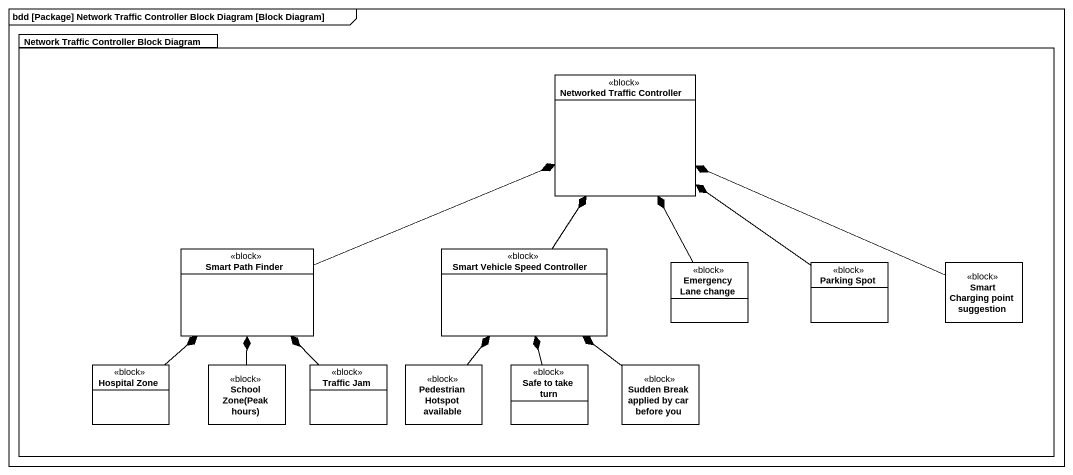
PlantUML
@startuml
mainframe bdd [Package] Network Traffic Controller Block Diagram [Block Diagram]
hide circle
hide empty members
package "Network Traffic Controller Block Diagram" as Network_Traffic_Controller {
  class "Networked Traffic Controller" as Networked_Traffic_Controller <<block>>
  class "Smart Path Finder" as Smart_Path_Finder <<block>>
  class "Smart Vehicle Speed Controller" as Smart_Vehicle_Speed <<block>>
  class "Emergency Lane change" as Emergency_Lane_change <<block>>
  class "Parking Spot" as Parking_Spot <<block>>
  class "Smart Charging point suggestion" as Smart_Charging_point <<block>>
  class "Hospital Zone" as Hospital_Zone <<block>>
  class "School Zone(Peak hours)" as School_Zone_Peak_hours <<block>>
  class "Traffic Jam" as Traffic_Jam <<block>>
  class "Pedestrian Hotspot available" as Pedestrian_Hotspot_available <<block>>
  class "Safe to take turn" as Safe_to_take_turn <<block>>
  class "Sudden Break applied by car before you" as Sudden_Break_applied_by_car <<block>>
}
Smart_Path_Finder -right-* Networked_Traffic_Controller
Smart_Vehicle_Speed -up-* Networked_Traffic_Controller
Emergency_Lane_change -up-* Networked_Traffic_Controller
Parking_Spot -up-* Networked_Traffic_Controller
Smart_Charging_point -left-* Networked_Traffic_Controller
Hospital_Zone -up-* Smart_Path_Finder
School_Zone_Peak_hours -up-* Smart_Path_Finder
Traffic_Jam -up-* Smart_Path_Finder
Pedestrian_Hotspot_available -up-* Smart_Vehicle_Speed
Safe_to_take_turn -up-* Smart_Vehicle_Speed
Sudden_Break_applied_by_car -up-* Smart_Vehicle_Speed
@enduml
